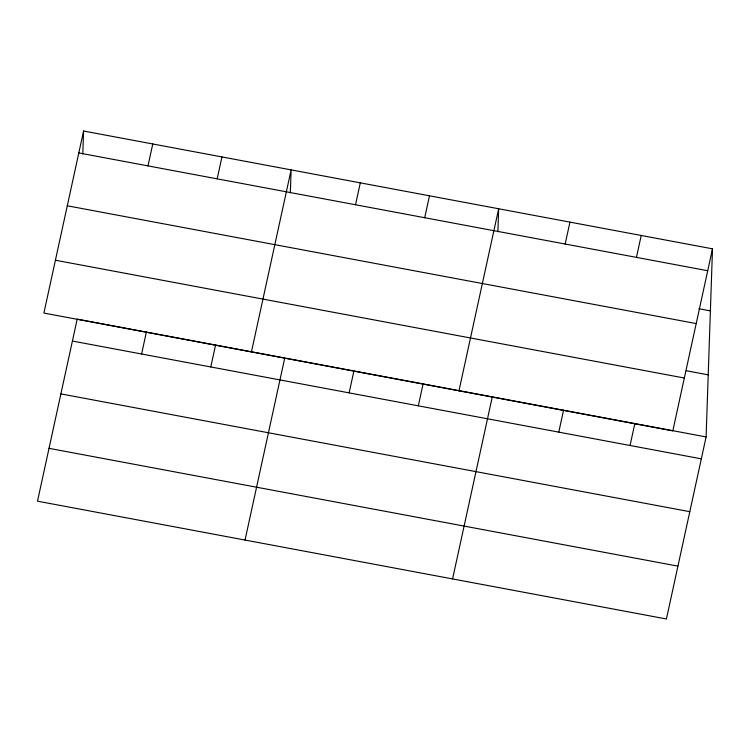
<?xml version="1.0" encoding="UTF-8"?>
<svg xmlns="http://www.w3.org/2000/svg" width="750" height="750" viewBox="0 0 750 750"><rect width="100%" height="100%" fill="white"/><g stroke="black" fill="none" stroke-linecap="round" stroke-linejoin="round"><path stroke-width="1.12" d="M82.809 154.012L83.587 131.016L712.5 248.822L706.106 436.931L666.413 618.984L37.5 501.178L77.194 319.125L284.738 358.003L245.044 540.056M290.344 192.881L291.131 169.894L251.438 351.947M497.888 231.759L498.666 208.772L458.972 390.816M83.587 131.016L43.894 313.069L672.806 430.875L712.5 248.822M147.984 165.891L152.766 143.972M141.6 354L146.372 332.081M217.172 178.847L221.944 156.938M210.778 366.956L215.559 345.047M355.528 204.769L360.309 182.85M349.134 392.878L353.916 370.959L706.106 436.931M424.706 217.725L429.488 195.806M418.322 405.834L423.094 383.916M452.587 578.925L492.281 396.881M565.172 244.031L569.944 222.122M558.778 432.141L563.55 410.231M636.441 257.381L641.222 235.472M630.056 445.491L634.828 423.581M78.806 152.934L707.719 270.731M698.897 308.747L710.391 310.894M67.284 205.781L696.197 323.578M686.372 370.763L708.216 374.85M55.416 260.222L684.328 378.028M285.872 358.219L352.781 370.744M72.412 341.044L701.325 458.841M60.891 393.891L689.803 511.687M49.022 448.331L677.934 566.138"/></g></svg>
